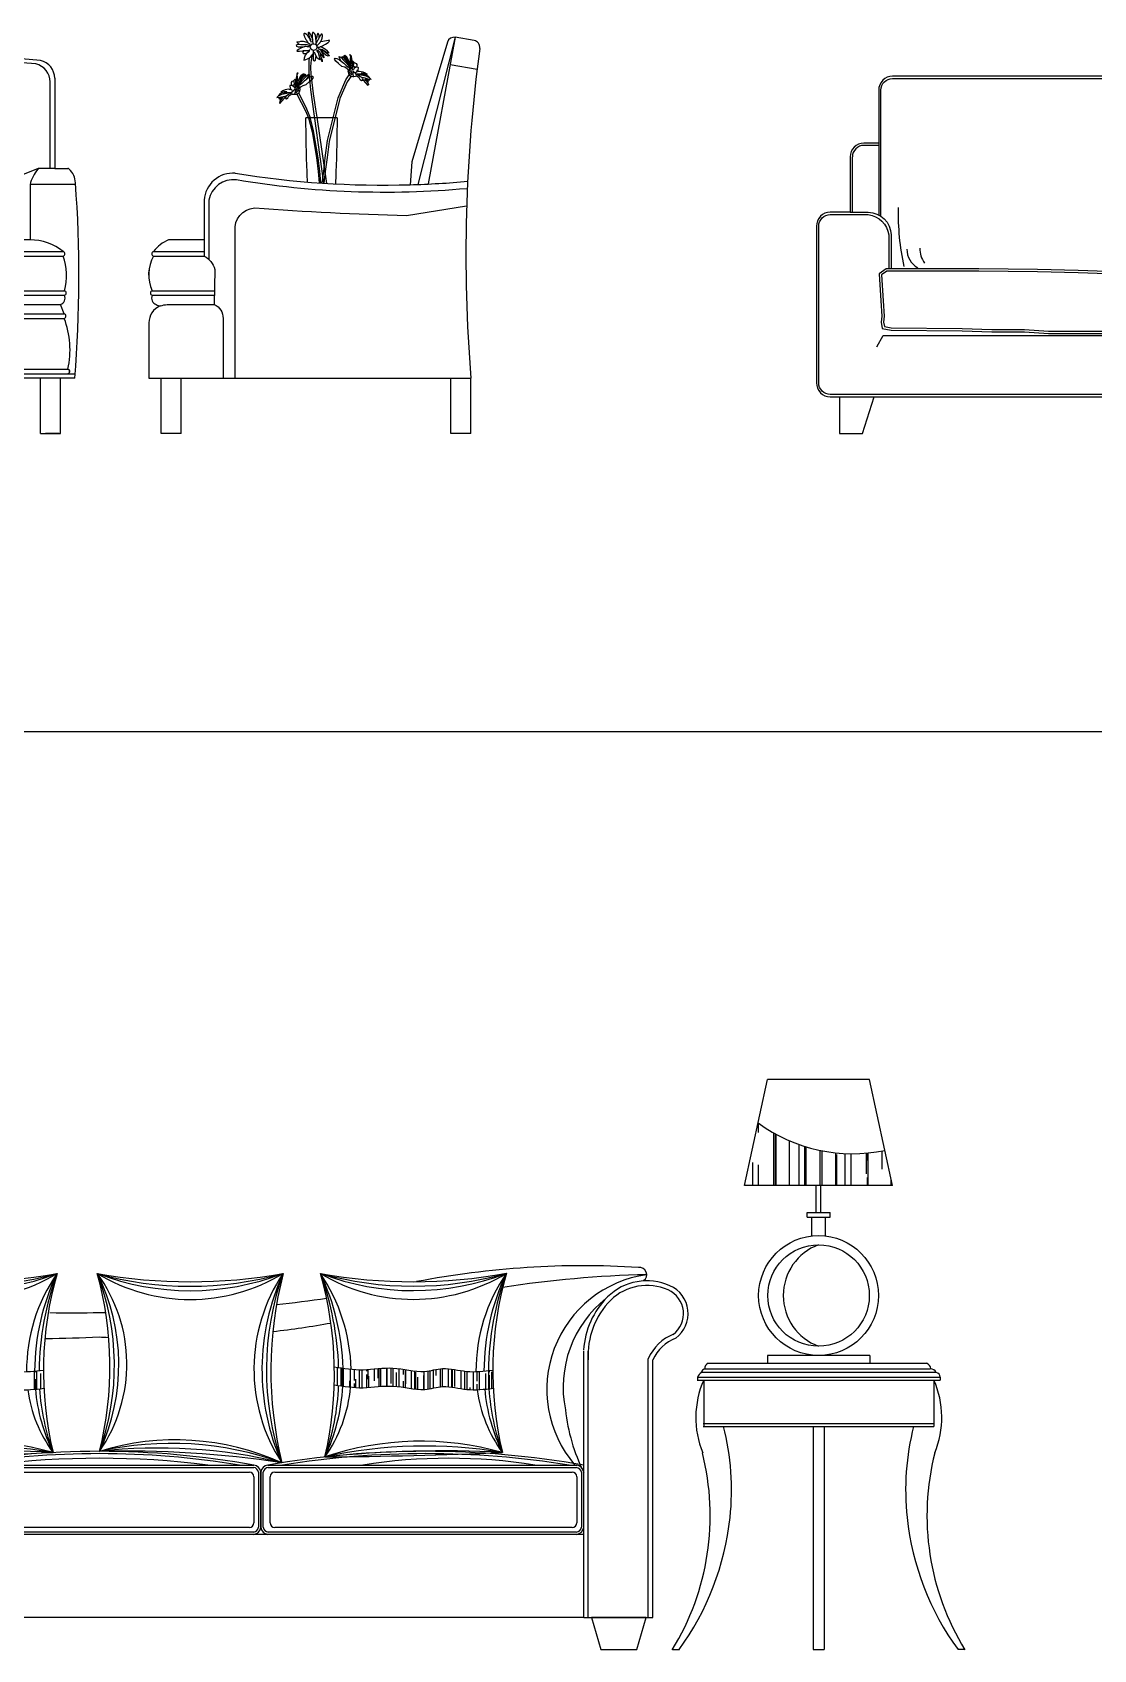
# Model space of a CAD drawing. Header units: millimetres. Extents: x 4532 to 35436, y 20123 to 38427.
# Drawn here: x 9282 to 11583, y 29931 to 33438 of the extents above; entities that cross this region are included whole.
import ezdxf

# ---------------------------------------------------------------- set-up
doc = ezdxf.new("R2010")
doc.units = ezdxf.units.MM
doc.set_wipeout_variables(frame=1)
doc.layers.add('www.cad-blocks.net', color=7, linetype='Continuous')

# ---------------------------------------------------------------- blocks, each defined once
blk = doc.blocks.new('A$C30A64DDB')
for points in [[(1951.9, 0), (1995.1, 0), (1995.1, 120), (2026.1, 120), (2031.8, 204), (2035, 295.3), (2035, 384.1), (2031.8, 479.5), (2027.7, 543.8), (2023.9, 560), (2019.7, 567.3), (2014.3, 573.7), (2010.9, 575), (1982.7, 575), (1982.7, 770.5), (1981.5, 780), (1978.2, 788.9), (1974.1, 795.2), (1967.1, 802.1), (1956.6, 808), (1952.2, 809.3), (1636.3, 832.2), (1301.9, 846.2), (1103.6, 849.7), (990.2, 850), (866.1, 848.9), (694.7, 845.1), (507.3, 837.9), (405.9, 832.6), (147.1, 814.7), (83.2, 809.3), (72.8, 805.2), (65.2, 799.5), (57.1, 788.7), (52.7, 770.5), (52.7, 575), (24.5, 575), (20.6, 573.2), (15.7, 567.4), (10, 556.2), (7.7, 543.8), (7.7, 540.2), (6, 521), (4, 487.4), (0.2, 376.9), (1.9, 240.6), (9.3, 120), (40.2, 120), (40.2, 0), (83.4, 0), (83.4, 120), (1951.9, 120)], [(2885.2, 0), (2842, 0), (2842, 120), (2256.9, 120), (2256.9, 0), (2213.7, 0), (2213.7, 120), (2186.9, 120), (2186.9, 240), (2187.8, 248.4), (2193.7, 262.3), (2199.8, 269.4), (2205.1, 273.5), (2211.8, 277), (2207.1, 278.1), (2201.7, 280.4), (2196.8, 283.9), (2194.1, 288.1), (2192.9, 293.9), (2194.2, 300), (2193.1, 300.5), (2191.6, 301.7), (2190.6, 303.9), (2190.9, 307), (2192, 308.7), (2194.2, 310), (2189, 324.4), (2186.7, 338), (2187.3, 356.3), (2192, 374.5), (2197, 385), (2194.8, 386.3), (2193.4, 388.7), (2193.5, 391.5), (2194.8, 393.7), (2197, 395), (2207.4, 406.4), (2216.9, 413.6), (2229.5, 420), (2306.9, 420), (2306.9, 506.2), (2309.5, 520.8), (2316.5, 535.9), (2328.3, 549.6), (2346.2, 560.4), (2363.5, 564.5), (2374.3, 564.5), (2409.3, 559.2), (2468.3, 551.7), (2514.5, 547), (2530.9, 545.6), (2527.6, 685), (2595, 685), (2594.2, 626.3), (2591.6, 541.6), (2668.7, 539.1), (2753.3, 539.8), (2757.3, 589), (2834.4, 848.7), (2836.8, 853.5), (2840.8, 857.2), (2847.4, 859.4), (2851.2, 859.3), (2892.1, 852.5), (2898.2, 850), (2902.9, 844.7), (2904.6, 838.8), (2904.4, 835.2), (2898, 785.2), (2891.6, 727.1), (2887.5, 684.6), (2884.2, 644.1), (2879.6, 576), (2878.1, 547.2), (2875.5, 478.1), (2874.4, 369.9), (2879.7, 200.1), (2885.2, 120)]]:
    blk.add_wipeout(points)
for p, q in [((2834.4, 848.7), (2757.3, 589)), ((2851.2, 859.3), (2769.9, 540.3)), ((2851.2, 859.3), (2792.6, 541.3)), ((2892.1, 852.5), (2851.2, 859.3)), ((2840.3, 800.2), (2898.7, 790.5)), ((1982.7, 770.5), (1982.7, 575)), ((2595, 685), (2527.6, 685)), ((1982.7, 575), (2010.9, 575)), ((2757.3, 589), (2753.3, 539.8)), ((2027.9, 540.2), (1929.3, 540.2)), ((2306.9, 506.2), (2306.9, 420)), ((1370.1, 395), (2001.1, 395)), ((2197, 395), (2306.9, 395)), ((2306.9, 420), (2229.5, 420)), ((1370.1, 385), (2001.1, 385)), ((2197, 385), (2306.9, 385)), ((1367.3, 310), (2003.9, 310)), ((1367.3, 300), (2003.9, 300)), ((2194.2, 310), (2329.3, 310)), ((2194.2, 300), (2329.1, 300)), ((31.9, 260), (2003.4, 260)), ((31.9, 250), (2003.4, 250)), ((40.1, 280), (1995.3, 280)), ((2186.9, 240), (2186.9, 120)), ((8.5, 130), (2026.9, 130)), ((24.2, 140), (2011.2, 140)), ((1995.1, 120), (40.2, 120)), ((2026.1, 120), (1995.1, 120)), ((2186.9, 120), (2252.7, 120)), ((2252.7, 120), (2885.2, 120)), ((1962.7, 0), (1992.7, 0)), ((1992.7, 0), (1962.7, 0))]:
    blk.add_line(p, q)
for points in [[(2513.2, 844.1), (2508.4, 843), (2506.2, 841.3), (2507.1, 840.1), (2510.9, 839), (2514.1, 838.9), (2517.2, 838.5), (2524.8, 839.5), (2526.6, 839.9), (2530, 839.7), (2533.1, 839.1), (2534.7, 838.6)], [(2537, 843.7), (2530.4, 848.3), (2522.5, 850), (2515.7, 849.9), (2512, 849.1), (2508, 849.5), (2509, 847.2), (2511.8, 844.6), (2516.6, 844), (2526.8, 843.7), (2529.7, 843.8), (2533.5, 842.5), (2535.3, 841.3)], [(2539.4, 848.3), (2538.7, 850.2), (2537.9, 852), (2537, 853.7), (2536.1, 855.5), (2535.1, 857.1), (2534.2, 858.6), (2533.3, 860), (2532.5, 861.2), (2531.8, 862.2), (2531.2, 863.1), (2530.6, 863.8), (2530.1, 864.5), (2529.6, 865), (2529.2, 865.4), (2528.8, 865.7), (2528.4, 866), (2528, 866.3), (2527.5, 866.5), (2527.1, 866.8), (2526.7, 867), (2526.3, 867.2), (2525.9, 867.3), (2525.6, 867.4), (2525.3, 867.6), (2525, 867.6), (2524.7, 867.7), (2524.5, 867.7), (2524.3, 867.8), (2524.1, 867.7), (2523.9, 867.7), (2523.8, 867.6), (2523.6, 867.5), (2523.5, 867.4), (2523.4, 867.3), (2523.3, 867.1), (2523.2, 866.9), (2523.1, 866.6), (2523.1, 866.3), (2523.1, 865.9), (2523.1, 865.5), (2523.1, 865), (2523.1, 864.4), (2523.3, 863.8), (2523.4, 863.1), (2523.7, 862.2), (2524.1, 861.2), (2524.5, 860.1), (2525.1, 858.9), (2525.8, 857.5), (2526.6, 856), (2527.5, 854.4), (2528.5, 852.9), (2529.5, 851.3), (2530.5, 849.9), (2531.4, 848.6), (2532.4, 847.5)], [(2540.8, 857.8), (2539.9, 860.1), (2539.2, 862), (2538.6, 863.6), (2538, 864.7), (2537.5, 865.7), (2537.1, 866.4), (2536.8, 866.9), (2536.4, 867.4), (2536.1, 867.8), (2535.8, 868.2), (2535.6, 868.6), (2535.3, 868.9), (2535, 869.2), (2534.8, 869.4), (2534.5, 869.6), (2534.3, 869.8), (2534, 869.9), (2533.8, 869.9), (2533.5, 869.9), (2533.3, 869.9), (2533.1, 869.8), (2532.9, 869.7), (2532.8, 869.6), (2532.7, 869.4), (2532.6, 869.1), (2532.6, 868.9), (2532.6, 868.5), (2532.6, 868.1), (2532.7, 867.6), (2532.9, 867), (2533, 866.3), (2533.2, 865.5), (2533.5, 864.5), (2533.8, 863.4), (2534.2, 862.1), (2534.7, 860.7), (2535.3, 859.1), (2536, 857.3), (2536.8, 855.3), (2537.8, 853.2)], [(2549.6, 848.1), (2549.6, 850.7), (2549.5, 853), (2549.3, 854.9), (2549.2, 856.6), (2549, 858), (2548.9, 859.2), (2548.7, 860.3), (2548.5, 861.2), (2548.3, 862.1), (2548.2, 862.9), (2548, 863.7), (2547.8, 864.4), (2547.6, 865), (2547.4, 865.6), (2547.1, 866.2), (2546.8, 866.7), (2546.5, 867.2), (2546.1, 867.6), (2545.7, 868.1), (2545.3, 868.5), (2544.9, 868.8), (2544.5, 869.1), (2544.1, 869.4), (2543.8, 869.6), (2543.5, 869.8), (2543.2, 869.9), (2543, 870), (2542.8, 870.1), (2542.6, 870.1), (2542.4, 870), (2542.2, 870), (2542.1, 869.9), (2542, 869.8), (2541.9, 869.7), (2541.8, 869.5), (2541.7, 869.2), (2541.6, 868.8), (2541.5, 868.3), (2541.4, 867.7), (2541.3, 867), (2541.3, 866.1), (2541.2, 865.1), (2541.2, 864), (2541.2, 862.8), (2541.2, 861.5), (2541.2, 860.2), (2541.2, 858.8), (2541.3, 857.4), (2541.4, 856), (2541.5, 854.6), (2541.6, 853.3), (2541.8, 851.9), (2542, 850.6), (2542.1, 849.2), (2542.3, 847.9), (2542.5, 846.6)], [(2551.6, 841.9), (2553.2, 843.2), (2554.6, 844.3), (2555.7, 845.3), (2556.6, 846.3), (2557.4, 847.1), (2558.1, 847.8), (2558.6, 848.6), (2559.1, 849.3), (2559.6, 850), (2560, 850.7), (2560.4, 851.4), (2560.8, 852.1), (2561.2, 852.9), (2561.5, 853.6), (2561.8, 854.4), (2562.1, 855.2), (2562.3, 856), (2562.5, 856.7), (2562.7, 857.5), (2562.8, 858.3), (2562.9, 859.1), (2563, 859.8), (2563.1, 860.5), (2563.2, 861.2), (2563.2, 861.7), (2563.2, 862.3), (2563.2, 862.8), (2563.2, 863.2), (2563.1, 863.7), (2563.1, 864), (2563, 864.4), (2562.9, 864.7), (2562.8, 865), (2562.7, 865.3), (2562.5, 865.6), (2562.4, 865.8), (2562.2, 866), (2562.1, 866.1), (2561.9, 866.3), (2561.7, 866.3), (2561.5, 866.4), (2561.4, 866.4), (2561.2, 866.3), (2560.9, 866.2), (2560.7, 866), (2560.5, 865.8), (2560.2, 865.5), (2559.9, 865.1), (2559.6, 864.6), (2559.2, 864), (2558.9, 863.4), (2558.4, 862.6), (2558, 861.7), (2557.4, 860.8), (2556.8, 859.7), (2556.2, 858.5), (2555.5, 857.2), (2554.7, 855.7), (2553.8, 854.2), (2552.9, 852.5), (2551.8, 850.7), (2550.7, 848.9), (2549.6, 846.9), (2548.3, 844.8)], [(2556, 858.9), (2556.1, 860.7), (2556, 862.1), (2556, 863.3), (2555.9, 864.2), (2555.7, 865), (2555.6, 865.5), (2555.4, 865.9), (2555.2, 866.3), (2555, 866.5), (2554.8, 866.7), (2554.6, 866.9), (2554.5, 867), (2554.3, 867.1), (2554.1, 867.2), (2553.9, 867.3), (2553.8, 867.3), (2553.6, 867.3), (2553.5, 867.4), (2553.3, 867.3), (2553.2, 867.3), (2553.1, 867.2), (2552.9, 867.1), (2552.8, 866.9), (2552.6, 866.6), (2552.4, 866.3), (2552.2, 865.8), (2551.9, 865.1), (2551.6, 864), (2551.3, 862.6), (2550.8, 860.7), (2550.3, 858.2), (2549.7, 855.1)], [(2552.1, 838), (2557.1, 838.3), (2563.3, 840.7), (2570.1, 844.5), (2575.7, 848.3), (2578.3, 850.9), (2577.7, 852.9), (2575.4, 852.6), (2564, 849.9), (2559.4, 849.2)], [(2524, 838.9), (2516.6, 835.6), (2511.1, 833.1), (2508.5, 831), (2507.8, 829.4), (2513.2, 829.2), (2520.5, 830), (2522.5, 830.8), (2526.4, 830.6), (2529.6, 830.5), (2533, 831), (2535.3, 832), (2536, 832.4)], [(2523.2, 830.5), (2520.6, 828.1), (2520.5, 825.4), (2522.5, 824.2), (2525.2, 824.1), (2529.3, 825.3), (2529.6, 825.5)], [(2535.5, 831.1), (2532.1, 827.4), (2528.8, 824.4), (2525.9, 820.4), (2523.8, 814.2), (2523.2, 809.5), (2526.1, 810.2), (2532.6, 813.1), (2537.1, 816.3), (2540.6, 819.8), (2542.3, 822.9), (2542.8, 823.7)], [(2566, 543.1), (2538.3, 745.6), (2535.7, 768.4), (2534.8, 782.3), (2534.3, 794.9), (2534.6, 802.6), (2534.7, 808), (2535.3, 815.1)], [(2540, 819.2), (2538.6, 809.1), (2538.1, 804.8), (2537.5, 794.5), (2538, 778.5), (2540.1, 761.1), (2543, 737.1), (2546.1, 718), (2548.4, 703.5), (2551.1, 686.1), (2571.9, 542.7)], [(2543.1, 830.1), (2542.9, 824), (2543.2, 811.3), (2544.2, 808.7), (2546.2, 808.4), (2548.1, 809.5), (2549.3, 816.7), (2549.7, 818.4)], [(2545.5, 828.1), (2548.1, 820.8), (2551.5, 815.7), (2553.7, 813.3), (2555.9, 811.8), (2557.5, 811.3), (2557.8, 814), (2554.5, 825.5), (2552.6, 828.5), (2550.4, 831.1)], [(2552.5, 831.9), (2557.5, 827.2), (2558.6, 821.7), (2560.6, 814.8), (2562.4, 809.5), (2562.9, 806.3), (2560.4, 810.7), (2558.7, 812.8), (2558, 813.5)], [(2553.8, 835.2), (2563.2, 833), (2570.9, 827.7), (2576.2, 825.4), (2577.3, 825.1), (2577.2, 826.3), (2574.1, 829.6), (2569.6, 833.2), (2562.9, 837.3), (2560.1, 839), (2558.7, 838.9)], [(2554, 834.8), (2558.9, 832.3), (2562.9, 826), (2565.5, 819.1), (2566, 815.4), (2566.2, 814.8), (2563.9, 818.5), (2559.2, 823.9), (2558.1, 825.1)], [(2560.5, 833.1), (2569.3, 827.7), (2574.6, 823.7), (2577.8, 820.1), (2578.2, 819), (2575.9, 818.6), (2571, 820.4), (2565.6, 825.2), (2561.9, 829), (2560.1, 830)], [(2619.6, 787.8), (2617.2, 791.2), (2611.8, 794.5), (2605.5, 796.1), (2598.2, 802.4), (2592.3, 807.4), (2589.4, 811.6), (2590.6, 813.8), (2594.2, 813.7), (2599.3, 811.3), (2604.2, 807.5), (2609.9, 803.1), (2615, 798.3), (2618.5, 795.4), (2621.5, 794.4)], [(2604.2, 807.5), (2601.1, 813.2), (2599.8, 816.3), (2599.8, 817.9), (2603.9, 815.3), (2609.3, 809.8), (2614.9, 804.1), (2619.1, 799.2), (2621, 795.8)], [(2619.1, 799.2), (2616.9, 806), (2611, 813.1), (2606.2, 817.1), (2605.9, 818), (2608.4, 817.3), (2612, 815.3), (2615.9, 810.4), (2619.3, 804.2), (2621.8, 797.2), (2623.1, 792.1)], [(2625.3, 792.9), (2622.1, 805.8), (2616.1, 816.2), (2612.1, 819.7), (2610.2, 819.5), (2609.3, 818.4), (2611.2, 817.2), (2612.8, 816.1), (2616, 812.1), (2619.3, 804.2)], [(2623.4, 802.7), (2624.3, 813.2), (2624.8, 817.3), (2622.7, 821.8), (2625.4, 819.2), (2626.2, 812), (2628.8, 805.3), (2628.6, 800), (2628.2, 797.5)], [(2625.5, 797.6), (2626.3, 804.8), (2626.2, 811.7)], [(2628.9, 807.8), (2631.8, 804.9), (2633.4, 803.7), (2636.7, 802.5), (2638, 800.5), (2637.9, 796.3), (2637.6, 795.5)], [(2509.9, 763.4), (2509, 773.9), (2508.6, 778), (2510.6, 782.6), (2508, 780), (2507.1, 772.7), (2504.6, 766), (2504.7, 760.7), (2505.1, 758.2)], [(2507.9, 758.3), (2507.1, 765.5), (2507.1, 772.4)], [(2508, 753.6), (2511.2, 766.5), (2517.2, 777), (2521.2, 780.4), (2523.2, 780.2), (2524.1, 779.1), (2522.2, 778), (2520.5, 776.8), (2517.3, 772.8), (2514, 764.9)], [(2514.2, 759.9), (2516.5, 766.7), (2522.3, 773.8), (2527.1, 777.9), (2527.4, 778.7), (2524.9, 778.1), (2521.4, 776), (2517.4, 771.1), (2514, 764.9), (2511.5, 757.9), (2510.3, 752.9)], [(2513.8, 748.5), (2516.1, 752), (2521.6, 755.2), (2527.9, 756.8), (2535.1, 763.2), (2541.1, 768.1), (2544, 772.3), (2542.8, 774.5), (2539.2, 774.4), (2534, 772), (2529.1, 768.2), (2523.5, 763.9), (2518.4, 759), (2514.9, 756.1), (2511.9, 755.1)], [(2529.1, 768.2), (2532.3, 773.9), (2533.6, 777), (2533.5, 778.6), (2529.4, 776), (2524.1, 770.5), (2518.5, 764.8), (2514.2, 759.9), (2512.4, 756.5)], [(2562.9, 543.3), (2566, 569.4), (2569.1, 598.2), (2574.6, 635.4), (2597.4, 728.1), (2614, 767), (2621.2, 778.3)], [(2625.4, 775.1), (2617.1, 762.8), (2600.8, 726.5), (2577.9, 633.2), (2573.4, 598.5), (2569.3, 568.2), (2566.3, 543)], [(2629.6, 787.8), (2627.4, 790.9), (2623.6, 791.8), (2622.2, 791.9), (2621.4, 792.8), (2621, 788.9), (2618.7, 786.7), (2618.9, 784.5), (2620.7, 779.7), (2621.7, 776.9), (2624.7, 775.4), (2625.8, 774.8), (2629.4, 774.4), (2631.6, 774.4), (2634.9, 774.8), (2636.3, 775.9)], [(2621.6, 780.8), (2622.5, 784.7), (2621.8, 786.6), (2621.8, 788.9)], [(2624, 779.3), (2624.6, 781.5), (2626.7, 784), (2625.3, 784.6), (2625.6, 786.8), (2625.9, 787.6), (2624.1, 789.1), (2623.5, 789.4), (2622.7, 789.9)], [(2625.1, 778.5), (2627.3, 778.4), (2627.1, 780.6)], [(2630.5, 798.3), (2626.3, 798.4), (2627.9, 796.7), (2627, 794.2), (2626.1, 792.3), (2626.9, 791.2)], [(2627.4, 790.3), (2629.5, 793.9), (2629.9, 797.5)], [(2637.4, 775.5), (2638.3, 777.5), (2635.6, 779.5), (2636, 781.1), (2632.4, 782.9), (2630.6, 785.5), (2629.3, 786.9), (2629.1, 783.6), (2629.1, 781.4), (2629.5, 778.6), (2629.7, 776.7), (2630.8, 776.3)], [(2639.5, 794.9), (2633.4, 794.6), (2631.5, 796.3), (2629.9, 798.3)], [(2634.8, 794), (2631.6, 791.6), (2630.4, 788.6)], [(2630.5, 798.5), (2631.4, 802.1), (2631.3, 804.9)], [(2635.2, 783.1), (2638, 784.7), (2639.6, 788.5)], [(2649.7, 769.8), (2650.4, 765.9), (2648.2, 764.9), (2645.2, 767.2), (2643.1, 771.5), (2640.4, 773.5), (2638.8, 774.7), (2637.2, 775.6), (2636.4, 776.7)], [(2669, 767.8), (2662.2, 768.9), (2655.6, 770.5), (2649, 772.1), (2643.8, 775.1), (2640.5, 777.1), (2637, 778.3)], [(2658.8, 775.6), (2649.8, 779.3), (2645.3, 779.4), (2640.3, 779.3), (2637.3, 779.2)], [(2640.1, 795.2), (2640.6, 793.2), (2640.1, 788.5), (2640, 784.9)], [(2640, 784.9), (2643.9, 785.9), (2650.8, 784.8), (2656, 782.4), (2660.6, 779.5), (2659.2, 779), (2652.6, 781.1), (2647.1, 781.3)], [(2669, 767.8), (2665.6, 771.8), (2658.2, 775.4), (2647.5, 777.1), (2642.8, 779)], [(2653.1, 780), (2658.9, 778.1), (2663.2, 774.6), (2665, 772.4)], [(2464.3, 728.5), (2467.8, 732.5), (2475.1, 736.1), (2485.9, 737.9), (2490.5, 739.7)], [(2464.3, 728.5), (2471.2, 729.6), (2477.8, 731.2), (2484.4, 732.8), (2489.5, 735.8), (2492.8, 737.8), (2496.4, 739.1)], [(2480.2, 740.7), (2474.5, 738.8), (2470.2, 735.4), (2468.3, 733.1)], [(2493.4, 745.6), (2489.4, 746.6), (2482.6, 745.5), (2477.4, 743.1), (2472.8, 740.2), (2474.2, 739.7), (2480.7, 741.8), (2486.3, 742)], [(2474.6, 736.4), (2483.6, 740), (2488, 740.2), (2493, 740), (2496.1, 739.9)], [(2483.6, 730.6), (2482.9, 726.7), (2485.2, 725.6), (2488.2, 728), (2490.2, 732.2), (2492.9, 734.2), (2494.5, 735.4), (2496.2, 736.3), (2497, 737.4)], [(2493.3, 755.9), (2492.8, 753.9), (2493.2, 749.2), (2493.4, 745.6)], [(2493.8, 755.6), (2499.9, 755.3), (2501.8, 757), (2503.4, 759)], [(2498.1, 743.8), (2495.3, 745.4), (2493.8, 749.2)], [(2495.9, 736.3), (2495, 738.2), (2497.7, 740.2), (2497.4, 741.9), (2500.9, 743.7), (2502.8, 746.2), (2504.1, 747.7), (2504.2, 744.3), (2504.3, 742.1), (2503.8, 739.3), (2503.6, 737.4), (2502.5, 737.1)], [(2504.5, 768.5), (2501.5, 765.6), (2499.9, 764.4), (2496.6, 763.2), (2495.3, 761.2), (2495.4, 757.1), (2495.8, 756.2)], [(2503.8, 748.5), (2505.9, 751.6), (2509.7, 752.6), (2511.1, 752.6), (2511.9, 753.5), (2512.3, 749.6), (2514.6, 747.5), (2514.4, 745.2), (2512.7, 740.5), (2511.6, 737.7), (2508.7, 736.2), (2507.6, 735.6), (2504, 735.2), (2501.8, 735.1), (2498.4, 735.5), (2497, 736.6)], [(2498.6, 754.7), (2501.7, 752.3), (2502.9, 749.3)], [(2502.9, 759.3), (2501.9, 762.8), (2502.1, 765.6)], [(2502.9, 759), (2507, 759.1), (2505.4, 757.4), (2506.3, 754.9), (2507.2, 753), (2506.4, 751.9)], [(2505.9, 751), (2503.9, 754.6), (2503.4, 758.2)], [(2508.3, 739.2), (2506.1, 739.1), (2506.3, 741.3)], [(2509.3, 740.1), (2508.7, 742.3), (2506.7, 744.7), (2508.1, 745.3), (2507.7, 747.5), (2507.4, 748.3), (2509.3, 749.8), (2509.8, 750.1), (2510.6, 750.7)], [(2511.8, 741.5), (2510.8, 745.4), (2511.6, 747.4), (2511.5, 749.6)], [(2559.8, 543.5), (2557.6, 569.4), (2554.3, 598.2), (2544, 656.7), (2536.6, 686.2), (2529.7, 703.8), (2512.2, 739.1)], [(2657.8, 769.8), (2660.9, 765.6), (2662.5, 763), (2661.6, 761.9), (2660, 763.9), (2657.3, 766), (2655.5, 768.3), (2661.9, 760.8), (2663.1, 756.9), (2662.5, 755), (2657.7, 760.4), (2652.1, 766.4), (2650, 769.8)], [(2664.4, 768.5), (2664.5, 766), (2663.4, 766.3), (2661.6, 768.9)], [(2469, 729.2), (2468.8, 726.7), (2469.9, 727), (2471.7, 729.6)], [(2475.6, 730.6), (2472.4, 726.3), (2470.8, 723.7), (2471.7, 722.7), (2473.3, 724.7), (2476, 726.7), (2477.9, 729), (2471.5, 721.5), (2470.2, 717.6), (2470.8, 715.7), (2475.6, 721.1), (2481.3, 727.2), (2483.4, 730.6)], [(2507.9, 735.8), (2526.5, 699.6), (2533.2, 684.7), (2540.7, 654.6), (2550.1, 598.5), (2554.3, 568.2), (2556.4, 543.7)], [(1951.9, 0), (1951.9, 120)], [(1995.1, 0), (1995.1, 120)], [(2213.7, 0), (2213.7, 120)], [(2256.9, 0), (2256.9, 120)], [(2842, 0), (2842, 120)], [(2885.2, 0), (2885.2, 120)], [(1951.9, 0), (1995.1, 0)], [(2256.9, 0), (2213.7, 0)], [(2885.2, 0), (2842, 0)]]:
    blk.add_lwpolyline(points)
for points in [[(1972.7, 575), (1972.7, 762.6, 0.347051), (1942, 801.5, 0.041049), (93.5, 802.6, 0.347977), (62.7, 763.7), (62.7, 575)], [(1948.8, 575, 0.095748), (1946.9, 574.6), (1902.1, 556.6, 0.116544), (1899.3, 420)], [(1982.7, 575), (1948.8, 575, 0.17291), (1946.3, 573.3, 0.123904), (1929.3, 540.2), (1929.3, 420)], [(2876.5, 531.1, -0.0643), (2376.6, 550, 0.397028), (2316.9, 506.2), (2316.9, 377.9)], [(2373.7, 120), (2373.7, 439.2, -0.411019), (2416, 489.6, 0.012135), (2745.9, 473.2), (2876, 494.1)], [(2011.2, 140, -0.750336), (2011.2, 130, 0.750336), (2011.2, 140, 0.148812), (2003.4, 250, 0.750336), (2003.4, 260), (1995.3, 280, 0.443653), (2003.9, 300, 0.750336), (2003.9, 310, 0.16028), (2001.1, 385, 0.750336), (2001.1, 395, 0.173463), (1929.3, 420), (1396.9, 420, 0.358196), (1370.1, 395, 0.750336), (1370.1, 385, 0.16028), (1367.3, 310, 0.750336), (1367.3, 300, 0.443653), (1375.9, 280)], [(2306.9, 420), (2306.9, 385, -0.20828), (2330.1, 356.1), (2328.7, 280, -0.316192), (2347.8, 249.9), (2347.8, 120)], [(2211.8, 277, -0.061373), (2226.9, 280), (2328.7, 280)]]:
    blk.add_lwpolyline(points, format="xyb")
for centre, radius, start, end in [((1017.7, -9909.5), 10759.5, 85.01725, 94.98275), ((2848.8, 844.5), 15, 80.5652, 163.4775), ((2889.6, 837.7), 15, 350.7107, 80.5652), ((1942.7, 770.5), 40, 0, 76.2283), ((6203, 388.5), 3328.6, 172.2874, 184.6272), ((2010.9, 570), 5, 47.0293, 90), ((1983.8, 542.1), 43.9, 2.2284, 46.02), ((2369, 502.5), 62.2, 85.1383, 176.5672), ((2695.3, 2568.8), 2029.9, 260.9004, 271.6368), ((-617.9, 341.9), 2653.3, 355.2028, 4.3639), ((2695.3, 2568.8), 2029.9, 271.6368, 275.1664), ((2198.5, 390), 5.21, 106.2356, 253.7644), ((2257.2, 350.4), 74.8, 111.6798, 143.4704), ((2268.2, 344.8), 81.8, 150.5466, 205.1829), ((2195.7, 305), 5.21, 106.2356, 253.7644), ((2207.6, 293.9), 14.7, 155.4192, 251.1175), ((2226.9, 240), 40, 112.2462, 180), ((2214.8, 300.9), 24.1, 240.2995, 262.8535)]:
    blk.add_arc(centre, radius, start, end)
at = {"extrusion": (0, 0, -1)}
for centre, major_axis, ratio, start_param, end_param in [((2544.2, 838.3), (-7.89, 0.92), 0.826592, 3.141593, 9.424778), ((3850.3, 676.5), (9.1, 1674.7), 0.789793, 4.642999, 4.713137), ((243.1, 715.6), (-16.3, 2978), 0.789793, 1.585398, 1.624836), ((3227.3, 625.2), (41.6, 953.8), 0.729993, 4.597119, 4.620228), ((1895.3, 625.2), (-41.6, 953.8), 0.729993, 1.662957, 1.690296)]:
    blk.add_ellipse(centre, major_axis=major_axis, ratio=ratio, start_param=start_param, end_param=end_param, dxfattribs=at)
blk = doc.blocks.new('A$C769B494E')
blk.add_wipeout([(2040, 0), (1990, 0), (1965.2, 80), (125, 80), (100, 0), (50, 0), (50, 80), (30, 80), (24.7, 80.5), (17.5, 82.7), (8.8, 88.8), (2.6, 97.9), (0.5, 104.7), (0, 110), (0, 450), (1.1, 458.2), (5.2, 466.9), (8.8, 471.2), (15.3, 476.1), (25.7, 479.7), (30, 480), (73, 480), (73, 600), (74.7, 609.9), (81.8, 621.2), (91.8, 627.8), (103, 630), (135, 630), (135, 745), (136.5, 754.4), (140.9, 762.9), (148.4, 770), (158.2, 774.2), (165, 775), (710, 775), (719.2, 773.6), (725.8, 770.5), (731.2, 766.2), (734.7, 762), (738.3, 755), (740, 745), (742.2, 756.2), (748.8, 766.2), (757.3, 772.2), (770, 775), (1320, 775), (1332.4, 772.3), (1337.8, 769.2), (1344.3, 762.6), (1346.8, 758.4), (1349.4, 751), (1350, 745), (1351, 752.8), (1353.3, 758.7), (1356.5, 763.7), (1361, 768.2), (1366.7, 771.9), (1372.8, 774.1), (1380, 775), (1928.7, 774.8), (1934.8, 773.3), (1943.5, 768.6), (1950.3, 761.1), (1954.3, 751.4), (1955, 745), (1955, 630), (1987, 630), (1992.1, 629.6), (2005.7, 623.4), (2011.7, 617), (2016.4, 606.2), (2017, 600), (2017, 480), (2060, 480), (2068.9, 478.6), (2078.7, 473.5), (2084.3, 467.6), (2088.7, 458.7), (2090, 450), (2090, 110), (2089.4, 103.8), (2087.9, 98.9), (2084.8, 93.1), (2077.6, 85.7), (2067.7, 81), (2060, 80), (2040, 80)])
for p, q in [((78, 480), (78, 600)), ((135, 625), (103, 625)), ((135, 630), (135, 474.4)), ((50, 80), (125, 80))]:
    blk.add_line(p, q)
for points in [[(710, 775), (165, 775, 0.414214), (135, 745), (135, 630), (103, 630, 0.414214), (73, 600), (73, 480), (30, 480, 0.414214), (0, 450), (0, 110, 0.414214), (30, 80), (50, 80), (50, 0), (100, 0), (125, 80), (1965.2, 80)], [(140, 471.4), (140, 745, -0.414214), (165, 770), (710, 770, -0.414214), (735, 745), (735, 352.7)], [(1933, 357.2), (1933, 430.9, -0.411624), (1978, 475), (2060, 475, -0.414214), (2085, 450), (2085, 110, -0.414214), (2060, 85), (30, 85, -0.414214), (5, 110), (5, 450, -0.414214), (30, 475), (112, 475, -0.344829), (157, 430.9), (157, 357.2)], [(73, 480), (112, 480, -0.408701), (162, 430.9), (162, 357.2)]]:
    blk.add_lwpolyline(points, format="xyb")
for points in [[(630, 351.3), (567.6, 353.6), (479.3, 356), (352.4, 357.2), (248.8, 357.2), (151.2, 357.2), (135.9, 346.6), (139.4, 287.8), (141.7, 254.9), (140.6, 241.9), (142.9, 227.8), (161.8, 224.3), (315.9, 223.1), (380.6, 220.8), (451.1, 220.8), (502.9, 217.2), (581.7, 217.2), (633.5, 217.2)], [(131.1, 188.4), (144.7, 213), (1945, 213), (1956, 180.3)]]:
    blk.add_lwpolyline(points)
blk.add_lwpolyline([(734.1, 347.7), (715.8, 348.6), (629.9, 346.3), (567.4, 348.6), (479.3, 351), (352.4, 352.2), (152.7, 352.2), (141, 344.1), (144.4, 288.1), (146.8, 254.8), (145.6, 242.1), (147.3, 232.1), (162.2, 229.3), (316, 228.1), (380.7, 225.8), (451.3, 225.8), (503, 222.2), (720, 222.2), (731.2, 225.1), (733.2, 228.9), (732, 263.1), (733.2, 304.3), (733.2, 330.3)], close=True)
for centre, radius, start, end in [((103, 600), 25, 90, 180), ((738, 479.4), 560.9, 178.8685, 192.0665), ((242.1, 400), 46, 179.8793, 240.6669), ((282.2, 402.6), 58.1, 180.3037, 214.201)]:
    blk.add_arc(centre, radius, start, end)
blk = doc.blocks.new('A$C301F3DA3')
for p, q in [((3275.4, 1006), (3325.4, 1236)), ((3546.5, 1236), (3325.4, 1236)), ((3596.5, 1006), (3546.5, 1236)), ((3305.7, 1121.4), (3305.7, 1141.6)), ((3339.2, 1006), (3339.2, 1120.1)), ((3342.2, 1006), (3342.2, 1118.4)), ((3343.7, 1006), (3343.7, 1117.6)), ((3372.7, 1006), (3372.7, 1103.5)), ((3393.7, 1006), (3393.7, 1095.2)), ((3406.2, 1006), (3406.2, 1091.1)), ((3408.7, 1006), (3408.7, 1090.3)), ((3293.7, 1006), (3293.7, 1056.4)), ((3439.7, 1006), (3439.7, 1082.4)), ((3443.7, 1006), (3443.7, 1081.6)), ((3473.2, 1006), (3473.2, 1077.1)), ((3475.2, 1006), (3475.2, 1073.4)), ((3493.7, 1006), (3493.7, 1075.6)), ((3506.7, 1006), (3506.7, 1075.2)), ((3540.2, 1031.4), (3540.2, 1076.5)), ((3541.7, 1060.9), (3541.7, 1076.6)), ((3543.7, 1006), (3543.7, 1076.8)), ((3573.7, 1041.4), (3573.7, 1081.1)), ((3305.7, 1006), (3305.7, 1051.4)), ((3541.7, 1006), (3541.7, 1023.4)), ((3593.7, 1006), (3593.7, 1019)), ((3596.5, 1006), (3275.4, 1006)), ((3275.7, 1006), (3275.7, 1007.2)), ((3431, 948), (3431, 1006)), ((3431, 948), (3431, 1006)), ((3441, 948), (3441, 1006)), ((3411, 938), (3411, 948)), ((3411, 948), (3461, 948)), ((3461, 938), (3461, 948)), ((3411, 938), (3461, 938)), ((3421, 896.9), (3421, 938)), ((3451, 896.9), (3451, 938)), ((3546.9, 637.8), (3325, 637.8)), ((3325, 637.8), (3325, 620.8)), ((3546.9, 637.8), (3546.9, 620.8)), ((3691.3, 600.9), (3180.7, 600.9)), ((3187.5, 608.8), (3677.9, 608.8)), ((3195.6, 620.8), (3670.3, 620.8)), ((3195.6, 608.8), (3670.3, 608.8)), ((3172.5, 590.8), (3699.5, 590.8)), ((3172.5, 584.4), (3699.5, 584.4)), ((3173.5, 590.8), (3173.5, 584.4)), ((3186.9, 584.4), (3186.9, 484)), ((3686.1, 584.4), (3686.1, 484)), ((3699.5, 590.8), (3699.5, 584.4)), ((3185.9, 490), (3686.1, 490)), ((3185.9, 484), (3686.1, 484)), ((3424, 484), (3424, 0)), ((3448, 484), (3448, 0)), ((3424, 0), (3448, 0)), ((3753.2, 0), (3738.4, 0))]:
    blk.add_line(p, q)
for radius in [130, 110]:
    blk.add_circle((3436, 767.8), radius)
for centre, radius, start, end in [((3510, 1422.6), 347.4, 233.8533, 281.6171), ((3476.5, 767.8), 117.2, 110.217, 249.783), ((3190.4, 585.5), 17.7, 119.3177, 162.442), ((3191.3, 599.3), 9.8, 103.463, 170.3816), ((3201.5, 609.3), 12.5, 113.0196, 182.3658), ((3667.1, 609.2), 12.1, 358.6264, 74.7731), ((3679.2, 595.7), 13.1, 23.2153, 95.7126), ((3689.4, 591), 10.1, 358.8869, 79.3533), ((3502.4, 503.3), 200.8, 337.6178, 23.8347), ((2689.9, 346.4), 557.3, 353.825, 14.2983), ((4182.1, 346.4), 557.3, 165.7017, 186.175), ((4225.2, 290.4), 554.2, 165.7467, 211.6035), ((4220.2, 350.3), 595.7, 186.1553, 216.0185)]:
    blk.add_arc(centre, radius, start, end)
blk.add_wipeout([(3041.8, 0), (2963.5, 0), (2943.5, 70), (826.6, 70), (824.2, 65.5), (819.2, 61.4), (815.3, 60), (806.8, 60), (789.7, 0), (711.4, 0), (694.3, 60), (685.4, 60), (681.9, 61.7), (678.1, 65.9), (676.6, 70), (676.6, 628.7), (667.5, 644), (650.9, 661.4), (635.1, 671.5), (625.4, 676.3), (610.1, 693.4), (602.5, 710.5), (600.1, 728.4), (604.2, 751.4), (623, 778.5), (639.5, 788.9), (669, 798), (689.6, 799.7), (696.6, 800), (691.2, 806.8), (690.2, 814.9), (693.8, 823.2), (701.1, 828), (705.9, 828.8), (865.5, 832), (984.1, 825.9), (1111.6, 811), (1170.7, 801.2), (1180.3, 799.4), (1231.4, 803.5), (1293.2, 811.6), (1317.6, 815.8), (1310.3, 786.3), (1307.6, 774.2), (1389.8, 761.2), (1393.6, 767.5), (1388.1, 790.9), (1381.5, 815.8), (1418.2, 809.7), (1480.9, 802.2), (1546.1, 798.2), (1588.9, 797.6), (1683.4, 802), (1730, 807.2), (1784.7, 815.8), (1774.6, 776.7), (1767.8, 744), (1769.2, 730.8), (1890.2, 730.7), (1884.7, 761.4), (1877, 795.8), (1871.7, 815.8), (1919.1, 808.2), (1966.4, 802.7), (2026, 798.6), (2073.3, 797.6), (2145.9, 799.9), (2221.5, 807.4), (2273.8, 815.4), (2267.3, 783.6), (2260.5, 748.2), (2369.1, 762), (2361.7, 794), (2355.9, 815.8), (2402.1, 808.4), (2442.8, 803.5), (2477.3, 800.5), (2535.4, 797.9), (2572.4, 797.9), (2610.4, 806.1), (2648.6, 812), (2670.2, 815.1), (2740.7, 823.3), (2819.6, 829.3), (2905.4, 832.2), (2981.5, 831.5), (3045.3, 828.6), (3053.9, 827.3), (3059.6, 822.9), (3062.8, 816.3), (3062.9, 810.1), (3060.6, 804.3), (3056.6, 800), (3070.6, 799.5), (3085.9, 797.7), (3105.1, 792.4), (3120.7, 785.3), (3134.4, 774.5), (3143.7, 762.3), (3150.7, 746.2), (3153, 725.9), (3150.1, 708.7), (3142.9, 693.1), (3133.2, 681), (3126.6, 675.3), (3114.9, 669.8), (3100.2, 659.6), (3082.1, 638.7), (3076.6, 628.7), (3076.6, 70), (3061.8, 70)])
for p, q in [((3056.6, 800), (3056.6, 799.5)), ((2926.6, 70), (2926.6, 647.2)), ((2936.6, 70), (2936.6, 647.2)), ((3066.6, 70), (3066.6, 630.8)), ((3076.6, 70), (3076.6, 628.7)), ((1541.6, 400), (2211.6, 400)), ((1542, 395), (2211.2, 395)), ((2241.6, 400), (2911.6, 400)), ((2242, 395), (2911.2, 395)), ((1556.6, 385), (2201.6, 385)), ((2211.6, 375), (2211.6, 275)), ((2221.6, 384.6), (2221.6, 265.4)), ((2226.6, 265), (2226.6, 385)), ((2226.6, 385), (2226.6, 265)), ((2231.6, 265.4), (2231.6, 384.6)), ((2246.6, 275), (2246.6, 375)), ((2256.6, 385), (2901.6, 385)), ((2911.6, 375), (2911.6, 275)), ((2921.6, 384.6), (2921.6, 265.4)), ((2926.6, 250), (826.6, 250)), ((2211.6, 255), (1542, 255)), ((2201.6, 265), (1556.6, 265)), ((2911.2, 255), (2242, 255)), ((2901.6, 265), (2256.6, 265)), ((2926.6, 70), (826.6, 70)), ((2926.6, 70), (3076.6, 70)), ((3061.8, 70), (2943.5, 70)), ((2943.5, 70), (2963.5, 0)), ((3041.8, 0), (3061.8, 70)), ((2963.5, 0), (3041.8, 0)), ((3119.8, 0), (3134.5, 0))]:
    blk.add_line(p, q)
at = {"ltscale": 0.1}
for p, q in [((1736, 564.6), (1736, 603.8)), ((1738, 601.7), (1738, 603.9)), ((1740.6, 565), (1740.6, 604.2)), ((1749.4, 565.9), (1749.4, 598.7)), ((2392.6, 573.1), (2392.6, 610.7)), ((2400.6, 571.9), (2400.6, 610.9)), ((2403, 571.5), (2403, 610.6)), ((2406, 571.1), (2406, 610.1)), ((2420.6, 569.2), (2420.6, 608.3)), ((2429.6, 583.5), (2429.6, 607.5)), ((2432.8, 606.7), (2432.8, 607.3)), ((2440.6, 567.9), (2440.6, 607)), ((2446.2, 567.8), (2446.2, 606.9)), ((2456.2, 603.5), (2456.2, 607.3)), ((2456.2, 568.1), (2456.2, 596.9)), ((2459.6, 586.7), (2459.6, 607.5)), ((2473, 582.7), (2473, 608.6)), ((2480.6, 588.7), (2480.6, 609.3)), ((2482.8, 570.4), (2482.8, 609.5)), ((2486.4, 570.7), (2486.4, 609.8)), ((2499.8, 571.5), (2499.8, 610.6)), ((2500.6, 571.5), (2500.6, 610.7)), ((2509.4, 576.9), (2509.4, 610.7)), ((2513.2, 571.4), (2513.2, 610.5)), ((2520.6, 570.8), (2520.6, 600.7)), ((2526.6, 570.1), (2526.6, 609.1)), ((2536, 596.9), (2536, 607.7)), ((2540, 568), (2540, 607)), ((2540.6, 576.7), (2540.6, 606.9)), ((2553.4, 565.8), (2553.4, 604.9)), ((2560.6, 564.9), (2560.6, 604)), ((2562.6, 564.7), (2562.6, 601.9)), ((2580.6, 564.2), (2580.6, 603.3)), ((2589.2, 565.2), (2589.2, 604.3)), ((2593.6, 565.9), (2593.6, 605.1)), ((2600.6, 567.2), (2600.6, 606.4)), ((2607, 594.7), (2607, 607.6)), ((2615.8, 569.8), (2615.8, 608.9)), ((2620.4, 590.7), (2620.4, 609.3)), ((2620.6, 570.2), (2620.6, 609.3)), ((2633.8, 570), (2633.8, 609)), ((2640.6, 569.2), (2640.6, 608.3)), ((2642.4, 569), (2642.4, 608)), ((2647.2, 570.7), (2647.2, 607.3)), ((2660.6, 566), (2660.6, 605.1)), ((2660.6, 566.7), (2660.6, 605.1)), ((2669, 564.8), (2669, 603.8)), ((2674, 564.2), (2674, 603.3)), ((2687.4, 563.6), (2687.4, 602.7)), ((2695.6, 581.9), (2695.6, 602.8)), ((2700.6, 564.7), (2700.6, 603.1)), ((2700.8, 563.9), (2700.8, 603.1)), ((2714.2, 565), (2714.2, 598.7)), ((2720.6, 565.6), (2720.6, 604.8)), ((2722.2, 601.9), (2722.2, 604.9)), ((2727.6, 566.4), (2727.6, 602.7)), ((1738, 564.8), (1738, 586.7)), ((2419.4, 569.4), (2419.4, 582.7)), ((2429.6, 568.4), (2429.6, 576.9)), ((2432.8, 568.2), (2432.8, 586.7)), ((2460.6, 568.4), (2460.6, 592.7)), ((2536, 568.6), (2536, 581.9)), ((2566.8, 564.3), (2566.8, 590.7)), ((2580.2, 564.2), (2580.2, 594.7)), ((2620.4, 570.2), (2620.4, 570.7)), ((2680.6, 563.8), (2680.6, 568.7)), ((2695.6, 563.7), (2695.6, 575.3)), ((2722.2, 565.8), (2722.2, 595.3))]:
    blk.add_line(p, q, dxfattribs=at)
at = {"ltscale": 0.2}
for centre, radius, start, end in [((1583.1, 1147.7), 388.4, 238.7274, 301.2726), ((1583.2, 1532.7), 744.8, 254.2902, 285.613), ((1583.2, 1337.7), 559.4, 249.0479, 290.9906), ((2089.5, 604.3), 371, 145.2427, 180.2355), ((2233.6, 600.8), 497.7, 154.4139, 179.665), ((2371.5, 597.7), 626, 159.6139, 179.3615), ((2073.3, 1147.7), 388.4, 238.7274, 301.2726), ((2073.4, 1532.7), 744.8, 254.2902, 285.613), ((1604, 619.4), 332, 325.1926, 36.2561), ((1356.4, 616.3), 552.6, 340.2903, 21.1584), ((1477.2, 617.8), 441.4, 334.806, 26.6427), ((2073.4, 1337.7), 559.4, 249.0479, 290.9906), ((2583.5, 608.3), 371.9, 146.084, 213.1057), ((2726, 607.2), 497, 155.1926, 203.9971), ((2862.3, 606.3), 623.6, 160.3704, 198.8193), ((2557.2, 1147.9), 388.4, 238.7757, 301.3209), ((1731.8, 589.8), 663.8, 1.8995, 19.9071), ((1878.6, 593.4), 526.6, 1.8365, 24.977), ((2031.7, 597.5), 390.8, 1.5581, 33.948), ((2556.9, 1532.9), 744.8, 254.3386, 285.6614), ((2557.2, 1337.9), 559.4, 249.0965, 291.0392), ((3065, 604.3), 372, 145.2936, 180.2364), ((3209.5, 600.8), 499.2, 154.453, 179.666), ((3347.8, 597.7), 627.9, 159.6457, 179.3628), ((3116.2, -1577.3), 2390.8, 91.2711, 98.7869), ((3097.7, 564.2), 251.1, 97.9085, 220.5958), ((3129.1, 568.5), 247.1, 128.4831, 191.3403), ((1995, 2902), 2227.1, 276.6418, 279.9147), ((1756.4, 2902), 2227.1, 270.0938, 273.071), ((1995, 2902), 2227.1, 266.929, 267.4707), ((2016.9, 603.5), 298.4, 187.6695, 216.1919), ((2130.5, 600.8), 394.6, 185.2441, 206.0823), ((2238.4, 598.3), 492.9, 183.7951, 200.2933), ((1877.3, 592.1), 518.2, 340.3477, 357.8599), ((1990.7, 594.9), 414.5, 334.6941, 356.7301), ((2109.9, 598), 312.7, 324.8043, 354.7159), ((2991.3, 603.5), 298.4, 187.6695, 216.1919), ((3104.9, 600.8), 394.6, 185.2441, 206.0823), ((3212.8, 598.3), 492.9, 183.7951, 200.2933), ((3284.3, 563.6), 399.8, 186.2826, 206.5398), ((1599, -199.4), 651.3, 74.2187, 108.623), ((1646.2, -2030.8), 2461.8, 87.001, 95.9502), ((1608.6, -583.8), 1025.1, 80.6601, 102.1611), ((1876.6, -1429.1), 1854.1, 80.5803, 99.4197), ((2041.7, -102.7), 557.6, 65.6014, 107.2191), ((2031.9, -256.9), 704.2, 70.1587, 102.7402), ((2004.4, -699.8), 1137, 76.444, 96.455), ((2584.1, -1521.2), 1946.2, 80.8066, 99.1934), ((2573.4, -199.4), 651.3, 74.2187, 108.623), ((2620.6, -2030.8), 2461.8, 87.001, 95.9502), ((2583, -583.8), 1025.1, 80.6601, 102.1611), ((1876.6, -1429.1), 1844.1, 82.6871, 97.3129), ((2634.1, -753.4), 1168.4, 80.809, 99.191)]:
    blk.add_arc(centre, radius, start, end, dxfattribs=at)
for centre, radius, start, end in [((1583.1, 1923.3), 1125.7, 259.6832, 280.3168), ((2517.6, 605.2), 762.6, 163.9697, 193.489), ((2073.3, 1923.3), 1125.7, 259.6832, 280.3168), ((1147.1, 613.7), 752.3, 345.8635, 15.5852), ((3098.6, 604.6), 850.3, 165.6218, 193.5679), ((2556.6, 1923.4), 1125.7, 259.7316, 280.3651), ((1586.1, 598.3), 800, 346.9565, 15.7738), ((2926.5, -1083.7), 1916.1, 86.4466, 100.8971), ((3493.3, 605.3), 763.9, 163.9835, 193.4773), ((3047.3, 812.9), 15.9, 306.0014, 97.07), ((3063.6, 677.8), 121.9, 65.736, 134.4649), ((3063.6, 677.8), 111.9, 65.736, 134.4649), ((3086.8, 728.4), 56.3, 306.8884, 66.0576), ((3086.8, 728.4), 66.3, 306.8884, 66.0576), ((1932.8, 3753.3), 3022.9, 276.2234, 278.2985), ((3105.4, 638.7), 179.2, 135.2499, 176.5069), ((3105.4, 638.7), 169.2, 135.2499, 183.4931), ((1820.4, 3753.3), 3022.9, 269.0301, 271.0652), ((1932.8, 3753.3), 3022.9, 268.9348, 269.193), ((3159.8, 589.7), 101.9, 112.0106, 156.1645), ((3159.8, 589.7), 91.9, 111.1833, 155.048), ((3370.5, 503.3), 200.8, 156.1653, 202.3822), ((1256.5, 13610.3), 13193.2, 270.58435, 272.25734), ((1876.6, -1455.4), 1885.4, 79.7654, 100.2346), ((1933.3, -1830.3), 2260.9, 81.3836, 91.4369), ((2584.1, -1540.1), 1970.1, 79.9883, 100.0117), ((2230.8, 13610.3), 13193.2, 270.58435, 272.25734), ((2646.8, 290.4), 554.2, 328.3965, 14.2533), ((2209.1, 382.5), 12.7, 9.6036, 81.8699), ((2209.1, 382.5), 17.7, 8.1301, 81.8699), ((2244.1, 382.5), 17.7, 98.1301, 171.8699), ((2244.1, 382.5), 12.7, 98.1301, 170.3964), ((2909.1, 382.5), 12.7, 9.6036, 80.3964), ((2909.1, 382.5), 17.7, 8.1301, 81.8699), ((2201.6, 375), 10, 0, 90), ((2256.6, 375), 10, 90, 180), ((2901.6, 375), 10, 0, 90), ((2651.7, 350.3), 595.7, 323.9815, 353.8447), ((2201.6, 275), 10, 270, 0), ((2209.1, 267.5), 12.7, 278.1301, 350.3964), ((2209.1, 267.5), 17.7, 278.1301, 351.8699), ((2244.1, 267.5), 17.7, 188.1301, 261.8699), ((2244.1, 267.5), 12.7, 189.6036, 261.8699), ((2256.6, 275), 10, 180, 270), ((2901.6, 275), 10, 270, 0), ((2909.1, 267.5), 12.7, 278.1301, 350.3964), ((2909.1, 267.5), 17.7, 278.1301, 351.8699)]:
    blk.add_arc(centre, radius, start, end)
for points in [[(1411.2, 613.3), (1473.8, 607), (1538.8, 610.5), (1607.3, 603.4), (1646.3, 609.3), (1698.3, 603.4), (1755.3, 605.7)], [(2385.5, 613.3), (2448.2, 607), (2513.1, 610.5), (2581.7, 603.4), (2620.7, 609.3), (2672.7, 603.4), (2729.6, 605.7)], [(1411.5, 574.2), (1474.1, 567.9), (1539.1, 571.4), (1607.7, 564.3), (1646.7, 570.2), (1698.6, 564.3), (1755.6, 566.6)], [(2385.9, 574.2), (2448.5, 567.9), (2513.5, 571.4), (2582, 564.3), (2621, 570.2), (2673, 564.3), (2730, 566.6)]]:
    blk.add_spline(points, degree=3)
blk = doc.blocks.new('FORMAT')
at = {"color": 155, "true_color": 0x546d8e}
blk.add_line((7050.7, 31921.9), (35436.4, 31921.9), dxfattribs=at)

msp = doc.modelspace()

# ---------------------------------------------------------------- block references
for name, p in [('A$C769B494E', (10981.9, 32567.4)), ('A$C30A64DDB', (7347.4, 32567.4)), ('A$C301F3DA3', (7550.6, 29931))]:
    msp.add_blockref(name, p)

# ---------------------------------------------------------------- next in the draw order: block references
at = {"layer": 'www.cad-blocks.net'}
msp.add_blockref('FORMAT', (0, 0), dxfattribs=at)

doc.saveas('drawing.dxf')
